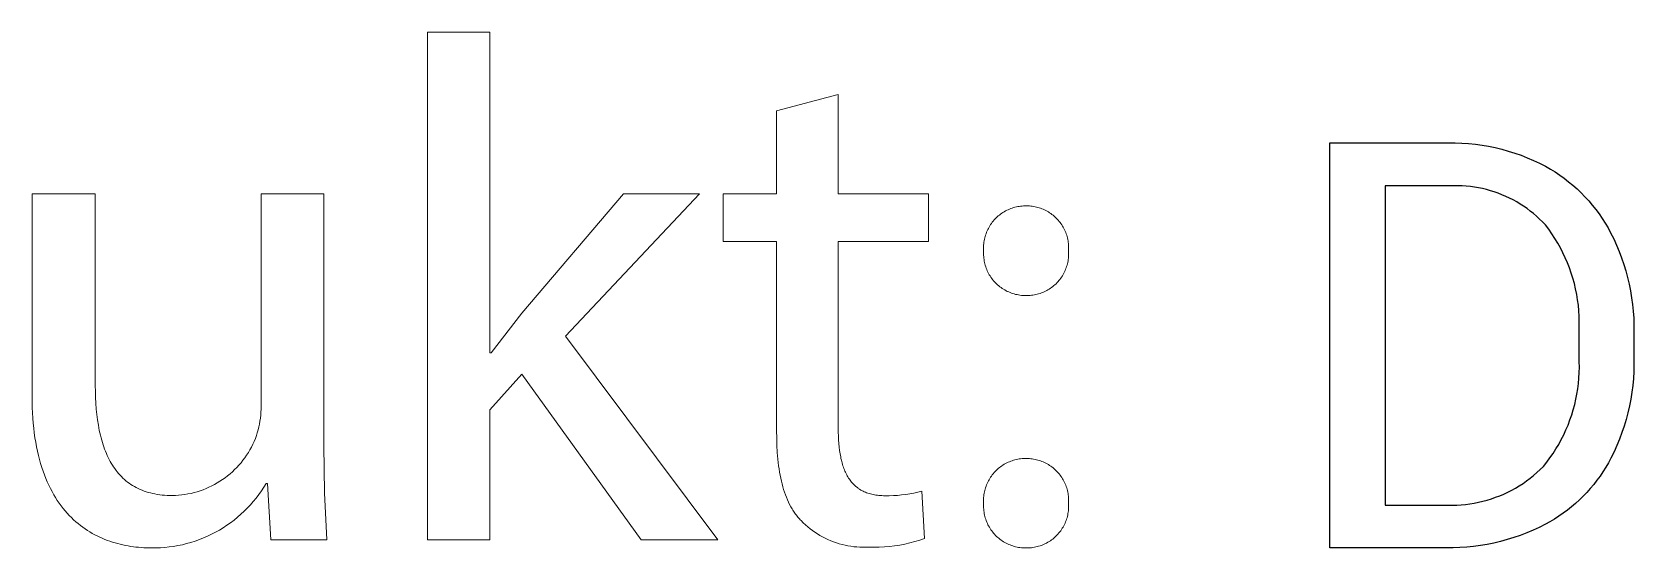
# Model space of a CAD drawing. Header units: millimetres. Extents: x -1246 to 2331, y -493 to 2006.
# Drawn here: x 1083.1 to 1163.3, y -335.8 to -310 of the extents above; entities that cross this region are included whole.
import ezdxf

# ---------------------------------------------------------------- set-up
doc = ezdxf.new("R2010")
doc.units = ezdxf.units.MM
doc.header["$MEASUREMENT"] = 0
doc.layers.add('Domyslna', color=7, linetype='Continuous', true_color=0x000000)
doc.layers.add('Domyślny', color=7, linetype='Continuous', true_color=0x000000)

msp = doc.modelspace()

# ---------------------------------------------------------------- linework, layer by layer
at = {"layer": 'Domyslna'}
for p, q in [((1148.086, -335.826), (1148.086, -315.545)), ((1148.086, -315.545), (1154.031, -315.545)), ((1154.031, -315.545), (1154.367, -315.544)), ((1154.367, -315.544), (1154.704, -315.555)), ((1154.704, -315.555), (1155.04, -315.577)), ((1155.04, -315.577), (1155.375, -315.61)), ((1155.375, -315.61), (1155.709, -315.655)), ((1155.709, -315.655), (1156.041, -315.712)), ((1156.041, -315.712), (1156.371, -315.779)), ((1156.371, -315.779), (1156.699, -315.858)), ((1156.699, -315.858), (1157.023, -315.948)), ((1157.023, -315.948), (1157.345, -316.049)), ((1157.345, -316.049), (1157.662, -316.161)), ((1157.662, -316.161), (1157.976, -316.284)), ((1157.976, -316.284), (1158.285, -316.417)), ((1158.285, -316.417), (1158.59, -316.561)), ((1158.59, -316.561), (1158.889, -316.715)), ((1158.889, -316.715), (1159.131, -316.853)), ((1159.131, -316.853), (1159.367, -316.999)), ((1159.367, -316.999), (1159.599, -317.154)), ((1159.599, -317.154), (1159.825, -317.316)), ((1159.825, -317.316), (1160.045, -317.486)), ((1160.045, -317.486), (1160.259, -317.663)), ((1160.259, -317.663), (1160.467, -317.848)), ((1150.863, -317.694), (1150.863, -333.677)), ((1154.102, -317.694), (1150.863, -317.694)), ((1154.307, -317.687), (1154.102, -317.694)), ((1154.512, -317.687), (1154.307, -317.687)), ((1154.717, -317.694), (1154.512, -317.687)), ((1154.922, -317.708), (1154.717, -317.694)), ((1155.126, -317.729), (1154.922, -317.708)), ((1155.329, -317.757), (1155.126, -317.729)), ((1155.531, -317.791), (1155.329, -317.757)), ((1155.732, -317.833), (1155.531, -317.791)), ((1155.932, -317.881), (1155.732, -317.833)), ((1156.129, -317.935), (1155.932, -317.881)), ((1156.325, -317.997), (1156.129, -317.935)), ((1156.518, -318.065), (1156.325, -317.997)), ((1156.709, -318.139), (1156.518, -318.065)), ((1156.898, -318.22), (1156.709, -318.139)), ((1157.084, -318.307), (1156.898, -318.22)), ((1157.266, -318.4), (1157.084, -318.307)), ((1157.446, -318.5), (1157.266, -318.4)), ((1160.467, -317.848), (1160.668, -318.04)), ((1160.668, -318.04), (1160.863, -318.238)), ((1160.863, -318.238), (1161.051, -318.444)), ((1161.051, -318.444), (1161.231, -318.655)), ((1157.622, -318.605), (1157.446, -318.5)), ((1157.794, -318.716), (1157.622, -318.605)), ((1157.962, -318.833), (1157.794, -318.716)), ((1158.127, -318.956), (1157.962, -318.833)), ((1158.287, -319.084), (1158.127, -318.956)), ((1158.443, -319.217), (1158.287, -319.084)), ((1158.594, -319.356), (1158.443, -319.217)), ((1161.231, -318.655), (1161.404, -318.873)), ((1161.404, -318.873), (1161.57, -319.097)), ((1161.57, -319.097), (1161.727, -319.326)), ((1158.74, -319.499), (1158.594, -319.356)), ((1158.882, -319.648), (1158.74, -319.499)), ((1159.048, -319.867), (1158.882, -319.648)), ((1159.207, -320.092), (1159.048, -319.867)), ((1161.727, -319.326), (1161.877, -319.561)), ((1161.877, -319.561), (1162.018, -319.8)), ((1162.018, -319.8), (1162.151, -320.044)), ((1162.151, -320.044), (1162.303, -320.352)), ((1159.358, -320.322), (1159.207, -320.092)), ((1159.501, -320.558), (1159.358, -320.322)), ((1159.636, -320.798), (1159.501, -320.558)), ((1159.762, -321.043), (1159.636, -320.798)), ((1162.303, -320.352), (1162.445, -320.664)), ((1162.445, -320.664), (1162.576, -320.981)), ((1159.879, -321.292), (1159.762, -321.043)), ((1159.988, -321.545), (1159.879, -321.292)), ((1160.088, -321.801), (1159.988, -321.545)), ((1162.576, -320.981), (1162.697, -321.302)), ((1162.697, -321.302), (1162.808, -321.626)), ((1162.808, -321.626), (1162.908, -321.954)), ((1160.18, -322.061), (1160.088, -321.801)), ((1160.262, -322.324), (1160.18, -322.061)), ((1160.334, -322.59), (1160.262, -322.324)), ((1162.908, -321.954), (1162.997, -322.286)), ((1162.997, -322.286), (1163.076, -322.62)), ((1160.398, -322.858), (1160.334, -322.59)), ((1160.452, -323.128), (1160.398, -322.858)), ((1160.497, -323.399), (1160.452, -323.128)), ((1163.076, -322.62), (1163.143, -322.956)), ((1163.143, -322.956), (1163.2, -323.294)), ((1160.533, -323.672), (1160.497, -323.399)), ((1160.559, -323.947), (1160.533, -323.672)), ((1160.575, -324.222), (1160.559, -323.947)), ((1163.2, -323.294), (1163.245, -323.634)), ((1163.245, -323.634), (1163.28, -323.975)), ((1163.28, -323.975), (1163.303, -324.318)), ((1160.567, -325.047), (1160.579, -324.772)), ((1160.582, -324.497), (1160.575, -324.222)), ((1160.579, -324.772), (1160.582, -324.497)), ((1163.303, -324.318), (1163.315, -324.66)), ((1163.315, -324.66), (1163.316, -325.003)), ((1160.567, -326.239), (1160.567, -325.047)), ((1163.316, -325.003), (1163.316, -326.298)), ((1160.58, -326.509), (1160.567, -326.239)), ((1163.316, -326.298), (1163.318, -326.645)), ((1160.563, -327.316), (1160.578, -327.047)), ((1160.578, -327.047), (1160.584, -326.778)), ((1160.584, -326.778), (1160.58, -326.509)), ((1163.308, -326.993), (1163.287, -327.339)), ((1163.318, -326.645), (1163.308, -326.993)), ((1160.463, -328.118), (1160.506, -327.852)), ((1160.506, -327.852), (1160.539, -327.585)), ((1160.539, -327.585), (1160.563, -327.316)), ((1163.212, -328.03), (1163.157, -328.373)), ((1163.255, -327.685), (1163.212, -328.03)), ((1163.287, -327.339), (1163.255, -327.685)), ((1160.281, -328.905), (1160.35, -328.645)), ((1160.35, -328.645), (1160.411, -328.383)), ((1160.411, -328.383), (1160.463, -328.118)), ((1163.09, -328.714), (1163.013, -329.053)), ((1163.157, -328.373), (1163.09, -328.714)), ((1159.913, -329.918), (1160.018, -329.669)), ((1160.018, -329.669), (1160.114, -329.418)), ((1160.114, -329.418), (1160.202, -329.163)), ((1160.202, -329.163), (1160.281, -328.905)), ((1162.924, -329.388), (1162.825, -329.721)), ((1163.013, -329.053), (1162.924, -329.388)), ((1159.548, -330.638), (1159.678, -330.402)), ((1159.678, -330.402), (1159.8, -330.162)), ((1159.8, -330.162), (1159.913, -329.918)), ((1162.593, -330.376), (1162.461, -330.697)), ((1162.714, -330.051), (1162.593, -330.376)), ((1162.825, -329.721), (1162.714, -330.051)), ((1159.11, -331.318), (1159.264, -331.096)), ((1159.264, -331.096), (1159.41, -330.87)), ((1159.41, -330.87), (1159.548, -330.638)), ((1162.319, -331.014), (1162.166, -331.326)), ((1162.461, -330.697), (1162.319, -331.014)), ((1158.294, -332.193), (1158.461, -332.049)), ((1158.461, -332.049), (1158.623, -331.899)), ((1158.623, -331.899), (1158.781, -331.744)), ((1158.781, -331.744), (1158.949, -331.534)), ((1158.949, -331.534), (1159.11, -331.318)), ((1161.766, -332.007), (1161.618, -332.224)), ((1161.907, -331.784), (1161.766, -332.007)), ((1162.04, -331.557), (1161.907, -331.784)), ((1162.166, -331.326), (1162.04, -331.557)), ((1157.194, -332.931), (1157.388, -332.824)), ((1157.388, -332.824), (1157.577, -332.71)), ((1157.577, -332.71), (1157.763, -332.59)), ((1157.763, -332.59), (1157.944, -332.464)), ((1157.944, -332.464), (1158.121, -332.332)), ((1158.121, -332.332), (1158.294, -332.193)), ((1161.132, -332.845), (1160.956, -333.041)), ((1161.301, -332.644), (1161.132, -332.845)), ((1161.463, -332.436), (1161.301, -332.644)), ((1161.618, -332.224), (1161.463, -332.436)), ((1150.863, -333.677), (1153.783, -333.677)), ((1153.783, -333.677), (1154.004, -333.686)), ((1154.004, -333.686), (1154.225, -333.687)), ((1154.225, -333.687), (1154.446, -333.681)), ((1154.446, -333.681), (1154.666, -333.668)), ((1154.666, -333.668), (1154.886, -333.647)), ((1154.886, -333.647), (1155.105, -333.618)), ((1155.105, -333.618), (1155.323, -333.582)), ((1155.323, -333.582), (1155.54, -333.538)), ((1155.54, -333.538), (1155.755, -333.488)), ((1155.755, -333.488), (1155.968, -333.429)), ((1155.968, -333.429), (1156.179, -333.364)), ((1156.179, -333.364), (1156.388, -333.291)), ((1156.388, -333.291), (1156.594, -333.212)), ((1156.594, -333.212), (1156.797, -333.125)), ((1156.797, -333.125), (1156.998, -333.031)), ((1156.998, -333.031), (1157.194, -332.931)), ((1160.392, -333.593), (1160.192, -333.764)), ((1160.586, -333.415), (1160.392, -333.593)), ((1160.774, -333.231), (1160.586, -333.415)), ((1160.956, -333.041), (1160.774, -333.231)), ((1159.113, -334.514), (1158.883, -334.642)), ((1159.338, -334.378), (1159.113, -334.514)), ((1159.559, -334.235), (1159.338, -334.378)), ((1159.775, -334.085), (1159.559, -334.235)), ((1159.986, -333.928), (1159.775, -334.085)), ((1160.192, -333.764), (1159.986, -333.928)), ((1157.299, -335.308), (1156.97, -335.409)), ((1157.624, -335.195), (1157.299, -335.308)), ((1157.945, -335.073), (1157.624, -335.195)), ((1158.262, -334.939), (1157.945, -335.073)), ((1158.575, -334.796), (1158.262, -334.939)), ((1158.883, -334.642), (1158.575, -334.796)), ((1153.913, -335.826), (1148.086, -335.826)), ((1154.257, -335.824), (1153.913, -335.826)), ((1154.601, -335.811), (1154.257, -335.824)), ((1154.944, -335.787), (1154.601, -335.811)), ((1155.286, -335.752), (1154.944, -335.787)), ((1155.627, -335.706), (1155.286, -335.752)), ((1155.967, -335.648), (1155.627, -335.706)), ((1156.304, -335.579), (1155.967, -335.648)), ((1156.638, -335.5), (1156.304, -335.579)), ((1156.97, -335.409), (1156.638, -335.5))]:
    msp.add_line(p, q, dxfattribs=at)
at = {"layer": 'Domyślny', "color": 18, "lineweight": 15, "true_color": 0x000000}
for p, q in [((1102.9, -335.423), (1102.9, -309.991)), ((1102.9, -309.991), (1106.021, -309.991)), ((1106.021, -309.991), (1106.021, -326.048)), ((1120.384, -313.935), (1123.47, -313.113)), ((1123.47, -313.113), (1123.47, -318.092)), ((1120.384, -318.092), (1120.384, -313.935)), ((1083.098, -328.235), (1083.098, -318.086)), ((1083.098, -318.086), (1086.267, -318.086)), ((1086.267, -318.086), (1086.267, -327.687)), ((1094.57, -328.724), (1094.57, -318.086)), ((1094.57, -318.086), (1097.715, -318.086)), ((1097.715, -318.086), (1097.715, -330.701)), ((1107.629, -324.071), (1112.715, -318.091)), ((1116.515, -318.091), (1109.809, -325.214)), ((1112.715, -318.091), (1116.515, -318.091)), ((1117.704, -320.486), (1117.704, -318.092)), ((1117.704, -318.092), (1120.384, -318.092)), ((1123.47, -318.092), (1127.984, -318.092)), ((1127.984, -318.092), (1127.984, -320.486)), ((1131.379, -319.297), (1131.432, -319.247)), ((1131.432, -319.247), (1131.486, -319.199)), ((1131.486, -319.199), (1131.543, -319.153)), ((1131.543, -319.153), (1131.6, -319.108)), ((1131.6, -319.108), (1131.66, -319.066)), ((1131.66, -319.066), (1131.72, -319.026)), ((1131.72, -319.026), (1131.782, -318.988)), ((1131.782, -318.988), (1131.846, -318.952)), ((1131.846, -318.952), (1131.91, -318.918)), ((1131.91, -318.918), (1131.976, -318.887)), ((1131.976, -318.887), (1132.043, -318.857)), ((1132.043, -318.857), (1132.111, -318.831)), ((1132.111, -318.831), (1132.179, -318.806)), ((1132.179, -318.806), (1132.249, -318.784)), ((1132.249, -318.784), (1132.319, -318.764)), ((1132.319, -318.764), (1132.39, -318.747)), ((1132.39, -318.747), (1132.461, -318.732)), ((1132.461, -318.732), (1132.533, -318.72)), ((1132.533, -318.72), (1132.605, -318.71)), ((1132.605, -318.71), (1132.677, -318.703)), ((1132.677, -318.703), (1132.75, -318.698)), ((1132.75, -318.698), (1132.823, -318.696)), ((1132.823, -318.696), (1132.896, -318.696)), ((1132.896, -318.696), (1132.968, -318.697)), ((1132.968, -318.697), (1133.04, -318.7)), ((1133.04, -318.7), (1133.112, -318.706)), ((1133.112, -318.706), (1133.183, -318.715)), ((1133.183, -318.715), (1133.255, -318.725)), ((1133.255, -318.725), (1133.326, -318.739)), ((1133.326, -318.739), (1133.396, -318.754)), ((1133.396, -318.754), (1133.466, -318.772)), ((1133.466, -318.772), (1133.535, -318.793)), ((1133.535, -318.793), (1133.603, -318.816)), ((1133.603, -318.816), (1133.671, -318.841)), ((1133.671, -318.841), (1133.738, -318.868)), ((1133.738, -318.868), (1133.803, -318.898)), ((1133.803, -318.898), (1133.868, -318.93)), ((1133.868, -318.93), (1133.932, -318.964)), ((1133.932, -318.964), (1133.994, -319)), ((1133.994, -319), (1134.055, -319.038)), ((1134.055, -319.038), (1134.115, -319.079)), ((1134.115, -319.079), (1134.173, -319.121)), ((1134.173, -319.121), (1134.23, -319.166)), ((1134.23, -319.166), (1134.285, -319.212)), ((1134.285, -319.212), (1134.338, -319.26)), ((1134.338, -319.26), (1134.39, -319.31)), ((1130.871, -320.088), (1130.897, -320.02)), ((1130.897, -320.02), (1130.925, -319.952)), ((1130.925, -319.952), (1130.956, -319.886)), ((1130.956, -319.886), (1130.989, -319.821)), ((1130.989, -319.821), (1131.024, -319.757)), ((1131.024, -319.757), (1131.061, -319.695)), ((1131.061, -319.695), (1131.1, -319.633)), ((1131.1, -319.633), (1131.142, -319.573)), ((1131.142, -319.573), (1131.185, -319.515)), ((1131.185, -319.515), (1131.231, -319.458)), ((1131.231, -319.458), (1131.278, -319.403)), ((1131.278, -319.403), (1131.328, -319.349)), ((1131.328, -319.349), (1131.379, -319.297)), ((1134.39, -319.31), (1134.441, -319.362)), ((1134.441, -319.362), (1134.489, -319.416)), ((1134.489, -319.416), (1134.535, -319.471)), ((1134.535, -319.471), (1134.58, -319.527)), ((1134.58, -319.527), (1134.623, -319.586)), ((1134.623, -319.586), (1134.663, -319.645)), ((1134.663, -319.645), (1134.702, -319.706)), ((1134.702, -319.706), (1134.738, -319.768)), ((1134.738, -319.768), (1134.773, -319.832)), ((1134.773, -319.832), (1134.805, -319.896)), ((1134.805, -319.896), (1134.835, -319.962)), ((1134.835, -319.962), (1134.862, -320.029)), ((1134.862, -320.029), (1134.888, -320.096)), ((1120.384, -320.486), (1117.704, -320.486)), ((1120.384, -329.945), (1120.384, -320.486)), ((1127.984, -320.486), (1123.47, -320.486)), ((1123.47, -320.486), (1123.47, -329.837)), ((1130.747, -320.802), (1130.748, -320.729)), ((1130.748, -320.875), (1130.747, -320.802)), ((1130.748, -320.729), (1130.752, -320.656)), ((1130.752, -320.947), (1130.748, -320.875)), ((1130.752, -320.656), (1130.758, -320.584)), ((1130.758, -320.584), (1130.767, -320.511)), ((1130.767, -320.511), (1130.778, -320.439)), ((1130.778, -320.439), (1130.792, -320.368)), ((1130.792, -320.368), (1130.808, -320.297)), ((1130.808, -320.297), (1130.827, -320.226)), ((1130.827, -320.226), (1130.848, -320.157)), ((1130.848, -320.157), (1130.871, -320.088)), ((1134.888, -320.096), (1134.911, -320.164)), ((1134.911, -320.164), (1134.931, -320.234)), ((1134.931, -320.234), (1134.949, -320.303)), ((1134.949, -320.303), (1134.965, -320.374)), ((1134.965, -320.374), (1134.979, -320.444)), ((1134.979, -320.444), (1134.99, -320.516)), ((1134.99, -320.516), (1134.998, -320.587)), ((1134.998, -320.587), (1135.004, -320.659)), ((1135.004, -320.659), (1135.008, -320.731)), ((1135.008, -320.875), (1135.004, -320.947)), ((1135.008, -320.731), (1135.009, -320.803)), ((1135.009, -320.803), (1135.008, -320.875)), ((1130.748, -321.021), (1130.752, -320.947)), ((1130.748, -321.094), (1130.748, -321.021)), ((1130.749, -321.167), (1130.748, -321.094)), ((1130.754, -321.241), (1130.749, -321.167)), ((1130.761, -321.314), (1130.754, -321.241)), ((1130.77, -321.386), (1130.761, -321.314)), ((1130.782, -321.459), (1130.77, -321.386)), ((1130.797, -321.531), (1130.782, -321.459)), ((1130.813, -321.602), (1130.797, -321.531)), ((1130.833, -321.673), (1130.813, -321.602)), ((1130.855, -321.743), (1130.833, -321.673)), ((1134.929, -321.667), (1134.908, -321.736)), ((1134.948, -321.597), (1134.929, -321.667)), ((1134.964, -321.526), (1134.948, -321.597)), ((1134.978, -321.454), (1134.964, -321.526)), ((1134.989, -321.383), (1134.978, -321.454)), ((1134.998, -321.31), (1134.989, -321.383)), ((1135.004, -321.238), (1134.998, -321.31)), ((1135.004, -320.947), (1135.008, -321.02)), ((1135.008, -321.165), (1135.004, -321.238)), ((1135.008, -321.02), (1135.009, -321.093)), ((1135.009, -321.093), (1135.008, -321.165)), ((1130.879, -321.812), (1130.855, -321.743)), ((1130.906, -321.88), (1130.879, -321.812)), ((1130.935, -321.947), (1130.906, -321.88)), ((1130.966, -322.014), (1130.935, -321.947)), ((1131, -322.079), (1130.966, -322.014)), ((1131.036, -322.143), (1131, -322.079)), ((1131.074, -322.205), (1131.036, -322.143)), ((1131.114, -322.267), (1131.074, -322.205)), ((1131.157, -322.327), (1131.114, -322.267)), ((1131.201, -322.385), (1131.157, -322.327)), ((1131.247, -322.442), (1131.201, -322.385)), ((1131.296, -322.497), (1131.247, -322.442)), ((1134.524, -322.433), (1134.477, -322.488)), ((1134.57, -322.376), (1134.524, -322.433)), ((1134.613, -322.318), (1134.57, -322.376)), ((1134.655, -322.258), (1134.613, -322.318)), ((1134.694, -322.197), (1134.655, -322.258)), ((1134.731, -322.135), (1134.694, -322.197)), ((1134.767, -322.071), (1134.731, -322.135)), ((1134.799, -322.006), (1134.767, -322.071)), ((1134.83, -321.94), (1134.799, -322.006)), ((1134.858, -321.873), (1134.83, -321.94)), ((1134.884, -321.805), (1134.858, -321.873)), ((1134.908, -321.736), (1134.884, -321.805)), ((1131.346, -322.55), (1131.296, -322.497)), ((1131.398, -322.602), (1131.346, -322.55)), ((1131.452, -322.652), (1131.398, -322.602)), ((1131.508, -322.7), (1131.452, -322.652)), ((1131.565, -322.745), (1131.508, -322.7)), ((1131.624, -322.789), (1131.565, -322.745)), ((1131.684, -322.831), (1131.624, -322.789)), ((1131.746, -322.871), (1131.684, -322.831)), ((1131.809, -322.908), (1131.746, -322.871)), ((1131.873, -322.944), (1131.809, -322.908)), ((1131.938, -322.977), (1131.873, -322.944)), ((1132.005, -323.008), (1131.938, -322.977)), ((1132.072, -323.036), (1132.005, -323.008)), ((1132.141, -323.062), (1132.072, -323.036)), ((1132.21, -323.086), (1132.141, -323.062)), ((1132.281, -323.107), (1132.21, -323.086)), ((1132.352, -323.126), (1132.281, -323.107)), ((1132.423, -323.142), (1132.352, -323.126)), ((1132.495, -323.156), (1132.423, -323.142)), ((1132.568, -323.167), (1132.495, -323.156)), ((1132.64, -323.176), (1132.568, -323.167)), ((1132.713, -323.182), (1132.64, -323.176)), ((1132.787, -323.186), (1132.713, -323.182)), ((1132.86, -323.187), (1132.787, -323.186)), ((1132.933, -323.187), (1132.86, -323.187)), ((1133.005, -323.186), (1132.933, -323.187)), ((1133.078, -323.181), (1133.005, -323.186)), ((1133.15, -323.174), (1133.078, -323.181)), ((1133.222, -323.165), (1133.15, -323.174)), ((1133.294, -323.153), (1133.222, -323.165)), ((1133.365, -323.138), (1133.294, -323.153)), ((1133.436, -323.121), (1133.365, -323.138)), ((1133.506, -323.102), (1133.436, -323.121)), ((1133.576, -323.08), (1133.506, -323.102)), ((1133.644, -323.056), (1133.576, -323.08)), ((1133.712, -323.03), (1133.644, -323.056)), ((1133.779, -323.001), (1133.712, -323.03)), ((1133.844, -322.97), (1133.779, -323.001)), ((1133.909, -322.936), (1133.844, -322.97)), ((1133.972, -322.901), (1133.909, -322.936)), ((1134.034, -322.863), (1133.972, -322.901)), ((1134.095, -322.823), (1134.034, -322.863)), ((1134.154, -322.781), (1134.095, -322.823)), ((1134.212, -322.737), (1134.154, -322.781)), ((1134.269, -322.691), (1134.212, -322.737)), ((1134.323, -322.643), (1134.269, -322.691)), ((1134.376, -322.593), (1134.323, -322.643)), ((1134.427, -322.541), (1134.376, -322.593)), ((1134.477, -322.488), (1134.427, -322.541)), ((1106.092, -326.048), (1107.629, -324.071)), ((1109.809, -325.214), (1117.445, -335.423)), ((1106.021, -326.048), (1106.092, -326.048)), ((1107.629, -327.12), (1106.021, -328.907)), ((1113.609, -335.423), (1107.629, -327.12)), ((1086.267, -327.687), (1086.27, -327.992)), ((1086.27, -327.992), (1086.279, -328.291)), ((1083.108, -328.791), (1083.098, -328.235)), ((1083.12, -329.06), (1083.108, -328.791)), ((1086.279, -328.291), (1086.294, -328.583)), ((1086.294, -328.583), (1086.316, -328.868)), ((1086.316, -328.868), (1086.344, -329.146)), ((1094.561, -329.024), (1094.568, -328.874)), ((1094.568, -328.874), (1094.57, -328.724)), ((1083.136, -329.322), (1083.12, -329.06)), ((1083.156, -329.577), (1083.136, -329.322)), ((1083.181, -329.826), (1083.156, -329.577)), ((1086.344, -329.146), (1086.378, -329.417)), ((1086.378, -329.417), (1086.42, -329.68)), ((1086.42, -329.68), (1086.468, -329.936)), ((1094.455, -329.768), (1094.486, -329.62)), ((1094.486, -329.62), (1094.512, -329.472)), ((1094.512, -329.472), (1094.533, -329.323)), ((1094.533, -329.323), (1094.55, -329.174)), ((1094.55, -329.174), (1094.561, -329.024)), ((1106.021, -328.907), (1106.021, -335.423)), ((1083.211, -330.069), (1083.181, -329.826)), ((1083.244, -330.305), (1083.211, -330.069)), ((1083.281, -330.536), (1083.244, -330.305)), ((1086.468, -329.936), (1086.524, -330.184)), ((1086.524, -330.184), (1086.554, -330.305)), ((1086.554, -330.305), (1086.586, -330.423)), ((1086.586, -330.423), (1086.621, -330.54)), ((1094.157, -330.631), (1094.223, -330.489)), ((1094.223, -330.489), (1094.284, -330.344)), ((1094.284, -330.344), (1094.334, -330.202)), ((1094.334, -330.202), (1094.379, -330.058)), ((1094.379, -330.058), (1094.419, -329.914)), ((1094.419, -329.914), (1094.455, -329.768)), ((1120.388, -330.321), (1120.384, -329.945)), ((1120.4, -330.685), (1120.388, -330.321)), ((1123.47, -329.837), (1123.472, -330.036)), ((1123.472, -330.036), (1123.477, -330.229)), ((1123.477, -330.229), (1123.486, -330.416)), ((1123.486, -330.416), (1123.499, -330.598)), ((1083.323, -330.76), (1083.281, -330.536)), ((1083.368, -330.979), (1083.323, -330.76)), ((1083.418, -331.191), (1083.368, -330.979)), ((1083.47, -331.398), (1083.418, -331.191)), ((1086.621, -330.54), (1086.657, -330.654)), ((1086.657, -330.654), (1086.695, -330.767)), ((1086.695, -330.767), (1086.734, -330.877)), ((1086.734, -330.877), (1086.776, -330.985)), ((1086.776, -330.985), (1086.82, -331.091)), ((1086.82, -331.091), (1086.866, -331.195)), ((1086.866, -331.195), (1086.913, -331.296)), ((1086.913, -331.296), (1086.963, -331.395)), ((1093.756, -331.307), (1093.845, -331.177)), ((1093.845, -331.177), (1093.93, -331.045)), ((1093.93, -331.045), (1094.01, -330.91)), ((1094.01, -330.91), (1094.086, -330.772)), ((1094.086, -330.772), (1094.157, -330.631)), ((1097.715, -330.701), (1097.745, -333.061)), ((1120.42, -331.038), (1120.4, -330.685)), ((1120.449, -331.379), (1120.42, -331.038)), ((1123.499, -330.598), (1123.516, -330.774)), ((1123.516, -330.774), (1123.537, -330.945)), ((1123.537, -330.945), (1123.562, -331.11)), ((1123.562, -331.11), (1123.592, -331.269)), ((1123.592, -331.269), (1123.608, -331.346)), ((1083.527, -331.599), (1083.47, -331.398)), ((1083.587, -331.794), (1083.527, -331.599)), ((1083.651, -331.984), (1083.587, -331.794)), ((1083.718, -332.168), (1083.651, -331.984)), ((1086.963, -331.395), (1087.015, -331.492)), ((1087.015, -331.492), (1087.069, -331.586)), ((1087.069, -331.586), (1087.125, -331.678)), ((1087.125, -331.678), (1087.183, -331.767)), ((1087.183, -331.767), (1087.243, -331.854)), ((1087.243, -331.854), (1087.305, -331.939)), ((1087.305, -331.939), (1087.369, -332.021)), ((1087.369, -332.021), (1087.436, -332.101)), ((1087.436, -332.101), (1087.505, -332.178)), ((1093.012, -332.115), (1093.13, -332.011)), ((1093.13, -332.011), (1093.244, -331.903)), ((1093.244, -331.903), (1093.355, -331.791)), ((1093.355, -331.791), (1093.461, -331.675)), ((1093.461, -331.675), (1093.563, -331.556)), ((1093.563, -331.556), (1093.662, -331.433)), ((1093.662, -331.433), (1093.756, -331.307)), ((1120.487, -331.707), (1120.449, -331.379)), ((1120.509, -331.867), (1120.487, -331.707)), ((1120.534, -332.023), (1120.509, -331.867)), ((1120.561, -332.177), (1120.534, -332.023)), ((1123.608, -331.346), (1123.626, -331.422)), ((1123.626, -331.422), (1123.644, -331.496)), ((1123.644, -331.496), (1123.664, -331.569)), ((1123.664, -331.569), (1123.684, -331.641)), ((1123.684, -331.641), (1123.706, -331.711)), ((1123.706, -331.711), (1123.729, -331.779)), ((1123.729, -331.779), (1123.754, -331.846)), ((1123.754, -331.846), (1123.779, -331.912)), ((1123.779, -331.912), (1123.806, -331.976)), ((1123.806, -331.976), (1123.833, -332.038)), ((1123.833, -332.038), (1123.862, -332.099)), ((1123.862, -332.099), (1123.893, -332.158)), ((1131.231, -332.109), (1131.278, -332.053)), ((1131.278, -332.053), (1131.328, -332)), ((1131.328, -332), (1131.379, -331.948)), ((1131.379, -331.948), (1131.432, -331.898)), ((1131.432, -331.898), (1131.486, -331.85)), ((1131.486, -331.85), (1131.543, -331.803)), ((1131.543, -331.803), (1131.6, -331.759)), ((1131.6, -331.759), (1131.66, -331.717)), ((1131.66, -331.717), (1131.72, -331.677)), ((1131.72, -331.677), (1131.782, -331.638)), ((1131.782, -331.638), (1131.846, -331.602)), ((1131.846, -331.602), (1131.91, -331.569)), ((1131.91, -331.569), (1131.976, -331.537)), ((1131.976, -331.537), (1132.043, -331.508)), ((1132.043, -331.508), (1132.111, -331.481)), ((1132.111, -331.481), (1132.179, -331.457)), ((1132.179, -331.457), (1132.249, -331.435)), ((1132.249, -331.435), (1132.319, -331.415)), ((1132.319, -331.415), (1132.39, -331.398)), ((1132.39, -331.398), (1132.461, -331.383)), ((1132.461, -331.383), (1132.533, -331.371)), ((1132.533, -331.371), (1132.605, -331.361)), ((1132.605, -331.361), (1132.677, -331.354)), ((1132.677, -331.354), (1132.75, -331.349)), ((1132.75, -331.349), (1132.823, -331.346)), ((1132.823, -331.346), (1132.896, -331.347)), ((1132.896, -331.347), (1132.968, -331.348)), ((1132.968, -331.348), (1133.04, -331.351)), ((1133.04, -331.351), (1133.112, -331.357)), ((1133.112, -331.357), (1133.183, -331.365)), ((1133.183, -331.365), (1133.255, -331.376)), ((1133.255, -331.376), (1133.326, -331.389)), ((1133.326, -331.389), (1133.396, -331.405)), ((1133.396, -331.405), (1133.466, -331.423)), ((1133.466, -331.423), (1133.535, -331.443)), ((1133.535, -331.443), (1133.603, -331.466)), ((1133.603, -331.466), (1133.671, -331.491)), ((1133.671, -331.491), (1133.738, -331.519)), ((1133.738, -331.519), (1133.803, -331.548)), ((1133.803, -331.548), (1133.868, -331.58)), ((1133.868, -331.58), (1133.932, -331.615)), ((1133.932, -331.615), (1133.994, -331.651)), ((1133.994, -331.651), (1134.055, -331.689)), ((1134.055, -331.689), (1134.115, -331.73)), ((1134.115, -331.73), (1134.173, -331.772)), ((1134.173, -331.772), (1134.23, -331.817)), ((1134.23, -331.817), (1134.285, -331.863)), ((1134.285, -331.863), (1134.338, -331.911)), ((1134.338, -331.911), (1134.39, -331.961)), ((1134.39, -331.961), (1134.441, -332.013)), ((1134.441, -332.013), (1134.489, -332.066)), ((1134.489, -332.066), (1134.535, -332.121)), ((1083.788, -332.346), (1083.718, -332.168)), ((1083.862, -332.519), (1083.788, -332.346)), ((1083.938, -332.687), (1083.862, -332.519)), ((1084.018, -332.85), (1083.938, -332.687)), ((1084.101, -333.007), (1084.018, -332.85)), ((1087.505, -332.178), (1087.576, -332.252)), ((1087.576, -332.252), (1087.649, -332.324)), ((1087.649, -332.324), (1087.724, -332.394)), ((1087.724, -332.394), (1087.802, -332.46)), ((1087.802, -332.46), (1087.882, -332.524)), ((1087.882, -332.524), (1087.965, -332.586)), ((1087.965, -332.586), (1088.049, -332.644)), ((1088.049, -332.644), (1088.136, -332.7)), ((1088.136, -332.7), (1088.226, -332.753)), ((1088.226, -332.753), (1088.317, -332.803)), ((1088.317, -332.803), (1088.412, -332.85)), ((1088.412, -332.85), (1088.508, -332.895)), ((1088.508, -332.895), (1088.607, -332.937)), ((1091.664, -332.911), (1091.81, -332.853)), ((1091.81, -332.853), (1091.955, -332.79)), ((1091.955, -332.79), (1092.096, -332.722)), ((1092.096, -332.722), (1092.236, -332.649)), ((1092.236, -332.649), (1092.373, -332.571)), ((1092.373, -332.571), (1092.507, -332.489)), ((1092.507, -332.489), (1092.638, -332.402)), ((1092.638, -332.402), (1092.766, -332.311)), ((1092.766, -332.311), (1092.891, -332.215)), ((1092.891, -332.215), (1093.012, -332.115)), ((1094.704, -332.785), (1094.581, -332.971)), ((1094.82, -332.595), (1094.704, -332.785)), ((1094.891, -332.595), (1094.82, -332.595)), ((1095.058, -335.418), (1094.891, -332.595)), ((1120.591, -332.327), (1120.561, -332.177)), ((1120.623, -332.474), (1120.591, -332.327)), ((1120.658, -332.617), (1120.623, -332.474)), ((1120.696, -332.758), (1120.658, -332.617)), ((1120.736, -332.895), (1120.696, -332.758)), ((1120.78, -333.029), (1120.736, -332.895)), ((1123.893, -332.158), (1123.924, -332.216)), ((1123.924, -332.216), (1123.957, -332.272)), ((1123.957, -332.272), (1123.991, -332.327)), ((1123.991, -332.327), (1124.026, -332.38)), ((1124.026, -332.38), (1124.063, -332.432)), ((1124.063, -332.432), (1124.101, -332.482)), ((1124.101, -332.482), (1124.14, -332.53)), ((1124.14, -332.53), (1124.18, -332.577)), ((1124.18, -332.577), (1124.222, -332.622)), ((1124.222, -332.622), (1124.265, -332.665)), ((1124.265, -332.665), (1124.31, -332.707)), ((1124.31, -332.707), (1124.332, -332.728)), ((1124.332, -332.728), (1124.356, -332.747)), ((1124.356, -332.747), (1124.379, -332.767)), ((1124.379, -332.767), (1124.403, -332.786)), ((1124.403, -332.786), (1124.427, -332.805)), ((1124.427, -332.805), (1124.451, -332.823)), ((1124.451, -332.823), (1124.476, -332.841)), ((1124.476, -332.841), (1124.501, -332.859)), ((1124.501, -332.859), (1124.527, -332.876)), ((1124.527, -332.876), (1124.553, -332.892)), ((1124.553, -332.892), (1124.579, -332.908)), ((1124.579, -332.908), (1124.606, -332.924)), ((1130.808, -332.947), (1130.827, -332.877)), ((1130.827, -332.877), (1130.848, -332.807)), ((1130.848, -332.807), (1130.871, -332.738)), ((1130.871, -332.738), (1130.897, -332.67)), ((1130.897, -332.67), (1130.925, -332.603)), ((1130.925, -332.603), (1130.956, -332.537)), ((1130.956, -332.537), (1130.989, -332.472)), ((1130.989, -332.472), (1131.024, -332.408)), ((1131.024, -332.408), (1131.061, -332.345)), ((1131.061, -332.345), (1131.1, -332.284)), ((1131.1, -332.284), (1131.142, -332.224)), ((1131.142, -332.224), (1131.185, -332.166)), ((1131.185, -332.166), (1131.231, -332.109)), ((1134.535, -332.121), (1134.58, -332.178)), ((1134.58, -332.178), (1134.623, -332.236)), ((1134.623, -332.236), (1134.663, -332.296)), ((1134.663, -332.296), (1134.702, -332.357)), ((1134.702, -332.357), (1134.738, -332.419)), ((1134.738, -332.419), (1134.773, -332.482)), ((1134.773, -332.482), (1134.805, -332.547)), ((1134.805, -332.547), (1134.835, -332.613)), ((1134.835, -332.613), (1134.862, -332.679)), ((1134.862, -332.679), (1134.888, -332.747)), ((1134.888, -332.747), (1134.911, -332.815)), ((1134.911, -332.815), (1134.931, -332.884)), ((1134.931, -332.884), (1134.949, -332.954)), ((1084.186, -333.159), (1084.101, -333.007)), ((1084.274, -333.306), (1084.186, -333.159)), ((1084.365, -333.448), (1084.274, -333.306)), ((1084.459, -333.585), (1084.365, -333.448)), ((1084.555, -333.717), (1084.459, -333.585)), ((1088.607, -332.937), (1088.709, -332.975)), ((1088.709, -332.975), (1088.813, -333.011)), ((1088.813, -333.011), (1088.919, -333.044)), ((1088.919, -333.044), (1089.028, -333.074)), ((1089.028, -333.074), (1089.14, -333.1)), ((1089.14, -333.1), (1089.254, -333.124)), ((1089.254, -333.124), (1089.371, -333.145)), ((1089.371, -333.145), (1089.49, -333.162)), ((1089.49, -333.162), (1089.612, -333.177)), ((1089.612, -333.177), (1089.737, -333.188)), ((1089.737, -333.188), (1089.864, -333.196)), ((1089.864, -333.196), (1089.994, -333.201)), ((1089.994, -333.201), (1090.127, -333.203)), ((1090.127, -333.203), (1090.284, -333.198)), ((1090.284, -333.198), (1090.441, -333.187)), ((1090.441, -333.187), (1090.597, -333.171)), ((1090.597, -333.171), (1090.753, -333.15)), ((1090.753, -333.15), (1090.908, -333.123)), ((1090.908, -333.123), (1091.062, -333.091)), ((1091.062, -333.091), (1091.215, -333.054)), ((1091.215, -333.054), (1091.366, -333.011)), ((1091.366, -333.011), (1091.516, -332.964)), ((1091.516, -332.964), (1091.664, -332.911)), ((1094.031, -333.67), (1093.879, -333.833)), ((1094.177, -333.503), (1094.031, -333.67)), ((1094.318, -333.33), (1094.177, -333.503)), ((1094.453, -333.153), (1094.318, -333.33)), ((1094.581, -332.971), (1094.453, -333.153)), ((1097.745, -333.061), (1097.858, -335.418)), ((1120.825, -333.16), (1120.78, -333.029)), ((1120.874, -333.287), (1120.825, -333.16)), ((1120.926, -333.411), (1120.874, -333.287)), ((1120.98, -333.531), (1120.926, -333.411)), ((1121.038, -333.648), (1120.98, -333.531)), ((1121.098, -333.762), (1121.038, -333.648)), ((1124.606, -332.924), (1124.66, -332.955)), ((1124.66, -332.955), (1124.716, -332.983)), ((1124.716, -332.983), (1124.773, -333.01)), ((1124.773, -333.01), (1124.832, -333.036)), ((1124.832, -333.036), (1124.892, -333.059)), ((1124.892, -333.059), (1124.954, -333.081)), ((1124.954, -333.081), (1125.017, -333.101)), ((1125.017, -333.101), (1125.082, -333.12)), ((1125.082, -333.12), (1125.148, -333.137)), ((1125.148, -333.137), (1125.216, -333.152)), ((1125.216, -333.152), (1125.286, -333.165)), ((1125.286, -333.165), (1125.357, -333.176)), ((1125.357, -333.176), (1125.429, -333.186)), ((1125.429, -333.186), (1125.503, -333.194)), ((1125.503, -333.194), (1125.579, -333.2)), ((1125.579, -333.2), (1125.657, -333.205)), ((1125.657, -333.205), (1125.736, -333.208)), ((1125.736, -333.208), (1125.816, -333.209)), ((1125.816, -333.209), (1126.024, -333.209)), ((1126.024, -333.209), (1126.231, -333.204)), ((1126.231, -333.204), (1126.438, -333.192)), ((1126.438, -333.192), (1126.645, -333.173)), ((1126.645, -333.173), (1126.85, -333.148)), ((1126.85, -333.148), (1127.055, -333.116)), ((1127.055, -333.116), (1127.259, -333.078)), ((1127.259, -333.078), (1127.462, -333.033)), ((1127.462, -333.033), (1127.663, -332.982)), ((1127.663, -332.982), (1127.794, -335.353)), ((1130.747, -333.452), (1130.748, -333.38)), ((1130.748, -333.525), (1130.747, -333.452)), ((1130.748, -333.38), (1130.752, -333.307)), ((1130.752, -333.598), (1130.748, -333.525)), ((1130.748, -333.744), (1130.749, -333.671)), ((1130.749, -333.671), (1130.752, -333.598)), ((1130.752, -333.307), (1130.758, -333.234)), ((1130.758, -333.234), (1130.767, -333.162)), ((1130.767, -333.162), (1130.778, -333.09)), ((1130.778, -333.09), (1130.792, -333.018)), ((1130.792, -333.018), (1130.808, -332.947)), ((1134.949, -332.954), (1134.965, -333.024)), ((1134.965, -333.024), (1134.979, -333.095)), ((1134.979, -333.095), (1134.99, -333.166)), ((1134.99, -333.166), (1134.998, -333.238)), ((1134.998, -333.238), (1135.004, -333.31)), ((1135.004, -333.31), (1135.008, -333.382)), ((1135.008, -333.526), (1135.004, -333.598)), ((1135.004, -333.598), (1135.008, -333.67)), ((1135.008, -333.382), (1135.009, -333.454)), ((1135.009, -333.454), (1135.008, -333.526)), ((1135.008, -333.67), (1135.009, -333.743)), ((1084.653, -333.844), (1084.555, -333.717)), ((1084.754, -333.967), (1084.653, -333.844)), ((1084.857, -334.085), (1084.754, -333.967)), ((1084.963, -334.199), (1084.857, -334.085)), ((1085.07, -334.307), (1084.963, -334.199)), ((1085.179, -334.412), (1085.07, -334.307)), ((1085.29, -334.512), (1085.179, -334.412)), ((1085.403, -334.608), (1085.29, -334.512)), ((1093.217, -334.429), (1093.04, -334.563)), ((1093.39, -334.288), (1093.217, -334.429)), ((1093.558, -334.142), (1093.39, -334.288)), ((1093.721, -333.99), (1093.558, -334.142)), ((1093.879, -333.833), (1093.721, -333.99)), ((1121.162, -333.872), (1121.098, -333.762)), ((1121.195, -333.926), (1121.162, -333.872)), ((1121.229, -333.979), (1121.195, -333.926)), ((1121.263, -334.031), (1121.229, -333.979)), ((1121.299, -334.082), (1121.263, -334.031)), ((1121.335, -334.132), (1121.299, -334.082)), ((1121.372, -334.182), (1121.335, -334.132)), ((1121.41, -334.23), (1121.372, -334.182)), ((1121.448, -334.278), (1121.41, -334.23)), ((1121.488, -334.325), (1121.448, -334.278)), ((1121.528, -334.37), (1121.488, -334.325)), ((1121.569, -334.415), (1121.528, -334.37)), ((1121.611, -334.459), (1121.569, -334.415)), ((1121.718, -334.566), (1121.611, -334.459)), ((1130.75, -333.817), (1130.748, -333.744)), ((1130.755, -333.89), (1130.75, -333.817)), ((1130.762, -333.963), (1130.755, -333.89)), ((1130.772, -334.035), (1130.762, -333.963)), ((1130.784, -334.108), (1130.772, -334.035)), ((1130.799, -334.179), (1130.784, -334.108)), ((1130.816, -334.25), (1130.799, -334.179)), ((1130.835, -334.321), (1130.816, -334.25)), ((1130.857, -334.39), (1130.835, -334.321)), ((1130.882, -334.459), (1130.857, -334.39)), ((1130.909, -334.527), (1130.882, -334.459)), ((1134.881, -334.453), (1134.855, -334.52)), ((1134.905, -334.384), (1134.881, -334.453)), ((1134.926, -334.315), (1134.905, -334.384)), ((1134.945, -334.245), (1134.926, -334.315)), ((1134.962, -334.174), (1134.945, -334.245)), ((1134.976, -334.103), (1134.962, -334.174)), ((1134.987, -334.032), (1134.976, -334.103)), ((1134.996, -333.96), (1134.987, -334.032)), ((1135.003, -333.888), (1134.996, -333.96)), ((1135.007, -333.815), (1135.003, -333.888)), ((1135.009, -333.743), (1135.007, -333.815)), ((1085.518, -334.699), (1085.403, -334.608)), ((1085.635, -334.786), (1085.518, -334.699)), ((1085.752, -334.87), (1085.635, -334.786)), ((1085.872, -334.949), (1085.752, -334.87)), ((1085.993, -335.024), (1085.872, -334.949)), ((1086.115, -335.096), (1085.993, -335.024)), ((1086.238, -335.163), (1086.115, -335.096)), ((1086.362, -335.227), (1086.238, -335.163)), ((1086.488, -335.287), (1086.362, -335.227)), ((1086.614, -335.343), (1086.488, -335.287)), ((1091.889, -335.236), (1091.685, -335.325)), ((1092.09, -335.141), (1091.889, -335.236)), ((1092.287, -335.038), (1092.09, -335.141)), ((1092.482, -334.929), (1092.287, -335.038)), ((1092.672, -334.813), (1092.482, -334.929)), ((1092.858, -334.691), (1092.672, -334.813)), ((1093.04, -334.563), (1092.858, -334.691)), ((1121.827, -334.669), (1121.718, -334.566)), ((1121.941, -334.768), (1121.827, -334.669)), ((1122.057, -334.862), (1121.941, -334.768)), ((1122.177, -334.953), (1122.057, -334.862)), ((1122.3, -335.04), (1122.177, -334.953)), ((1122.426, -335.122), (1122.3, -335.04)), ((1122.555, -335.2), (1122.426, -335.122)), ((1122.686, -335.274), (1122.555, -335.2)), ((1122.819, -335.342), (1122.686, -335.274)), ((1130.938, -334.594), (1130.909, -334.527)), ((1130.969, -334.66), (1130.938, -334.594)), ((1131.003, -334.725), (1130.969, -334.66)), ((1131.039, -334.789), (1131.003, -334.725)), ((1131.077, -334.851), (1131.039, -334.789)), ((1131.118, -334.912), (1131.077, -334.851)), ((1131.16, -334.972), (1131.118, -334.912)), ((1131.204, -335.03), (1131.16, -334.972)), ((1131.251, -335.086), (1131.204, -335.03)), ((1131.299, -335.141), (1131.251, -335.086)), ((1131.35, -335.194), (1131.299, -335.141)), ((1131.402, -335.245), (1131.35, -335.194)), ((1131.455, -335.295), (1131.402, -335.245)), ((1131.511, -335.342), (1131.455, -335.295)), ((1134.32, -335.286), (1134.265, -335.334)), ((1134.373, -335.236), (1134.32, -335.286)), ((1134.424, -335.185), (1134.373, -335.236)), ((1134.473, -335.132), (1134.424, -335.185)), ((1134.521, -335.077), (1134.473, -335.132)), ((1134.566, -335.021), (1134.521, -335.077)), ((1134.61, -334.963), (1134.566, -335.021)), ((1134.651, -334.904), (1134.61, -334.963)), ((1134.691, -334.843), (1134.651, -334.904)), ((1134.728, -334.781), (1134.691, -334.843)), ((1134.763, -334.717), (1134.728, -334.781)), ((1134.796, -334.653), (1134.763, -334.717)), ((1134.827, -334.587), (1134.796, -334.653)), ((1134.855, -334.52), (1134.827, -334.587)), ((1086.741, -335.396), (1086.614, -335.343)), ((1086.869, -335.446), (1086.741, -335.396)), ((1086.998, -335.492), (1086.869, -335.446)), ((1087.127, -335.535), (1086.998, -335.492)), ((1087.257, -335.574), (1087.127, -335.535)), ((1087.387, -335.61), (1087.257, -335.574)), ((1087.518, -335.644), (1087.387, -335.61)), ((1087.649, -335.674), (1087.518, -335.644)), ((1087.78, -335.701), (1087.649, -335.674)), ((1087.911, -335.725), (1087.78, -335.701)), ((1088.042, -335.746), (1087.911, -335.725)), ((1088.172, -335.765), (1088.042, -335.746)), ((1088.303, -335.781), (1088.172, -335.765)), ((1088.434, -335.794), (1088.303, -335.781)), ((1088.564, -335.805), (1088.434, -335.794)), ((1088.693, -335.813), (1088.564, -335.805)), ((1088.822, -335.819), (1088.693, -335.813)), ((1088.951, -335.822), (1088.822, -335.819)), ((1089.078, -335.823), (1088.951, -335.822)), ((1089.301, -335.823), (1089.078, -335.823)), ((1089.523, -335.815), (1089.301, -335.823)), ((1089.746, -335.799), (1089.523, -335.815)), ((1089.967, -335.776), (1089.746, -335.799)), ((1090.188, -335.746), (1089.967, -335.776)), ((1090.407, -335.708), (1090.188, -335.746)), ((1090.625, -335.662), (1090.407, -335.708)), ((1090.841, -335.609), (1090.625, -335.662)), ((1091.056, -335.549), (1090.841, -335.609)), ((1091.268, -335.481), (1091.056, -335.549)), ((1091.477, -335.407), (1091.268, -335.481)), ((1091.685, -335.325), (1091.477, -335.407)), ((1097.858, -335.418), (1095.058, -335.418)), ((1106.021, -335.423), (1102.9, -335.423)), ((1117.445, -335.423), (1113.609, -335.423)), ((1122.955, -335.407), (1122.819, -335.342)), ((1123.094, -335.466), (1122.955, -335.407)), ((1123.234, -335.521), (1123.094, -335.466)), ((1123.376, -335.57), (1123.234, -335.521)), ((1123.519, -335.615), (1123.376, -335.57)), ((1123.664, -335.655), (1123.519, -335.615)), ((1123.811, -335.689), (1123.664, -335.655)), ((1123.958, -335.719), (1123.811, -335.689)), ((1124.106, -335.743), (1123.958, -335.719)), ((1124.256, -335.763), (1124.106, -335.743)), ((1124.405, -335.777), (1124.256, -335.763)), ((1124.555, -335.786), (1124.405, -335.777)), ((1124.706, -335.79), (1124.555, -335.786)), ((1124.856, -335.788), (1124.706, -335.79)), ((1125.006, -335.782), (1124.856, -335.788)), ((1125.264, -335.787), (1125.006, -335.782)), ((1125.522, -335.783), (1125.264, -335.787)), ((1125.78, -335.77), (1125.522, -335.783)), ((1126.037, -335.748), (1125.78, -335.77)), ((1126.293, -335.718), (1126.037, -335.748)), ((1126.548, -335.679), (1126.293, -335.718)), ((1126.801, -335.631), (1126.548, -335.679)), ((1127.053, -335.574), (1126.801, -335.631)), ((1127.302, -335.509), (1127.053, -335.574)), ((1127.549, -335.435), (1127.302, -335.509)), ((1127.794, -335.353), (1127.549, -335.435)), ((1131.568, -335.388), (1131.511, -335.342)), ((1131.627, -335.432), (1131.568, -335.388)), ((1131.687, -335.473), (1131.627, -335.432)), ((1131.748, -335.513), (1131.687, -335.473)), ((1131.811, -335.55), (1131.748, -335.513)), ((1131.876, -335.585), (1131.811, -335.55)), ((1131.941, -335.618), (1131.876, -335.585)), ((1132.007, -335.648), (1131.941, -335.618)), ((1132.075, -335.676), (1132.007, -335.648)), ((1132.143, -335.702), (1132.075, -335.676)), ((1132.212, -335.726), (1132.143, -335.702)), ((1132.282, -335.747), (1132.212, -335.726)), ((1132.353, -335.765), (1132.282, -335.747)), ((1132.424, -335.782), (1132.353, -335.765)), ((1132.496, -335.795), (1132.424, -335.782)), ((1132.568, -335.806), (1132.496, -335.795)), ((1132.641, -335.815), (1132.568, -335.806)), ((1132.714, -335.821), (1132.641, -335.815)), ((1132.787, -335.825), (1132.714, -335.821)), ((1132.86, -335.826), (1132.787, -335.825)), ((1132.933, -335.826), (1132.86, -335.826)), ((1133.005, -335.824), (1132.933, -335.826)), ((1133.077, -335.82), (1133.005, -335.824)), ((1133.149, -335.813), (1133.077, -335.82)), ((1133.221, -335.804), (1133.149, -335.813)), ((1133.293, -335.792), (1133.221, -335.804)), ((1133.364, -335.778), (1133.293, -335.792)), ((1133.434, -335.761), (1133.364, -335.778)), ((1133.504, -335.742), (1133.434, -335.761)), ((1133.574, -335.721), (1133.504, -335.742)), ((1133.642, -335.697), (1133.574, -335.721)), ((1133.709, -335.67), (1133.642, -335.697)), ((1133.776, -335.642), (1133.709, -335.67)), ((1133.842, -335.611), (1133.776, -335.642)), ((1133.906, -335.578), (1133.842, -335.611)), ((1133.969, -335.542), (1133.906, -335.578)), ((1134.031, -335.505), (1133.969, -335.542)), ((1134.092, -335.465), (1134.031, -335.505)), ((1134.151, -335.423), (1134.092, -335.465)), ((1134.209, -335.379), (1134.151, -335.423)), ((1134.265, -335.334), (1134.209, -335.379))]:
    msp.add_line(p, q, dxfattribs=at)

doc.saveas('drawing.dxf')
